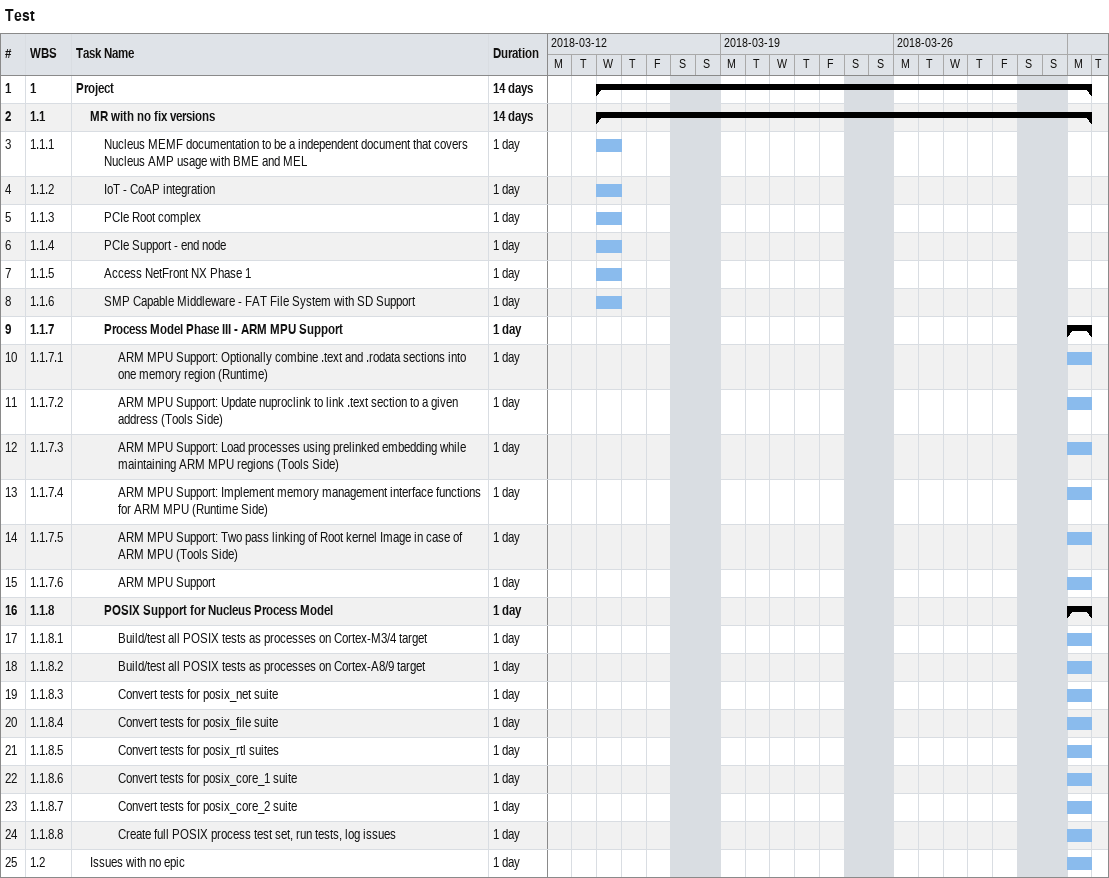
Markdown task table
Test

| ID | WBS | Task | Duration | Start | Finish |
|---|---|---|---|---|---|
| 1 | 1 | **Project** | 14d | 2018-03-14 | 2018-04-02 |
| 2 | 1.1 | **MR with no fix versions** | 14d | 2018-03-14 | 2018-04-02 |
| 3 | 1.1.1 | Nucleus MEMF documentation to be a independent document that covers Nucleus AMP usage with BME and MEL | 1d | 2018-03-14 | 2018-03-14 |
| 4 | 1.1.2 | IoT - CoAP integration | 1d | 2018-03-14 | 2018-03-14 |
| 5 | 1.1.3 | PCIe Root complex | 1d | 2018-03-14 | 2018-03-14 |
| 6 | 1.1.4 | PCIe Support - end node | 1d | 2018-03-14 | 2018-03-14 |
| 7 | 1.1.5 | Access NetFront NX Phase 1 | 1d | 2018-03-14 | 2018-03-14 |
| 8 | 1.1.6 | SMP Capable Middleware - FAT File System with SD Support | 1d | 2018-03-14 | 2018-03-14 |
| 9 | 1.1.7 | **Process Model Phase III - ARM MPU Support** | 1d | 2018-04-02 | 2018-04-02 |
| 10 | 1.1.7.1 | ARM MPU Support: Optionally combine .text and .rodata sections into one memory region (Runtime) | 1d | 2018-04-02 | 2018-04-02 |
| 11 | 1.1.7.2 | ARM MPU Support: Update nuproclink to link .text section to a given address (Tools Side) | 1d | 2018-04-02 | 2018-04-02 |
| 12 | 1.1.7.3 | ARM MPU Support: Load processes using prelinked embedding while maintaining ARM MPU regions (Tools Side) | 1d | 2018-04-02 | 2018-04-02 |
| 13 | 1.1.7.4 | ARM MPU Support: Implement memory management interface functions for ARM MPU (Runtime Side) | 1d | 2018-04-02 | 2018-04-02 |
| 14 | 1.1.7.5 | ARM MPU Support: Two pass linking of Root kernel Image in case of ARM MPU (Tools Side) | 1d | 2018-04-02 | 2018-04-02 |
| 15 | 1.1.7.6 | ARM MPU Support | 1d | 2018-04-02 | 2018-04-02 |
| 16 | 1.1.8 | **POSIX Support for Nucleus Process Model** | 1d | 2018-04-02 | 2018-04-02 |
| 17 | 1.1.8.1 | Build/test all POSIX tests as processes on Cortex-M3/4 target | 1d | 2018-04-02 | 2018-04-02 |
| 18 | 1.1.8.2 | Build/test all POSIX tests as processes on Cortex-A8/9 target | 1d | 2018-04-02 | 2018-04-02 |
| 19 | 1.1.8.3 | Convert tests for posix_net suite | 1d | 2018-04-02 | 2018-04-02 |
| 20 | 1.1.8.4 | Convert tests for posix_file suite | 1d | 2018-04-02 | 2018-04-02 |
| 21 | 1.1.8.5 | Convert tests for posix_rtl suites | 1d | 2018-04-02 | 2018-04-02 |
| 22 | 1.1.8.6 | Convert tests for posix_core_1 suite | 1d | 2018-04-02 | 2018-04-02 |
| 23 | 1.1.8.7 | Convert tests for posix_core_2 suite | 1d | 2018-04-02 | 2018-04-02 |
| 24 | 1.1.8.8 | Create full POSIX process test set, run tests, log issues | 1d | 2018-04-02 | 2018-04-02 |
| 25 | 1.2 | Issues with no epic | 1d | 2018-04-02 | 2018-04-02 |
